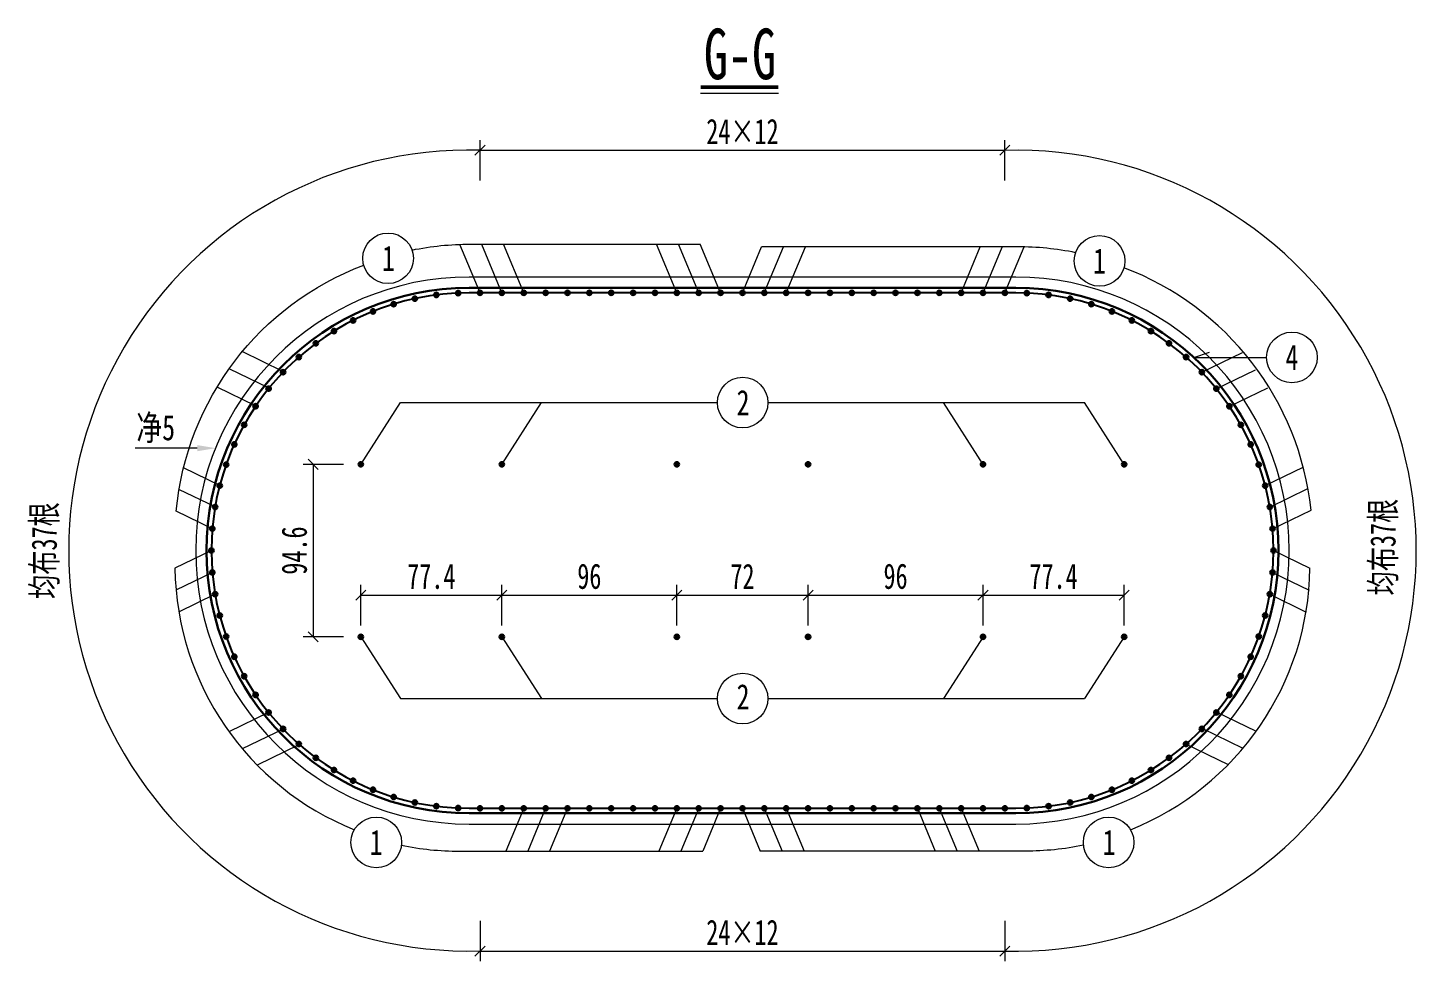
# Model space of a CAD drawing. Header units: millimetres. Extents: x 3400 to 11153, y 4569 to 11779.
# Drawn here: x 4438 to 5199, y 5356 to 5868 of the extents above; entities that cross this region are included whole.
import ezdxf
from ezdxf.enums import TextEntityAlignment as Align

# ---------------------------------------------------------------- set-up
doc = ezdxf.new("R2010")
doc.units = ezdxf.units.MM
doc.layers.get('0').update_dxf_attribs({"lineweight": 15})
doc.layers.get('Defpoints').update_dxf_attribs({"color": 8})
for name, color, linetype, lineweight in [('尺寸及阴影线', 4, 'Continuous', 13), ('尺寸标注', 4, 'Continuous', 13), ('文本', 7, 'Continuous', 15), ('标注线及字体', 2, 'Continuous', 15), ('细实线', 4, 'Continuous', 15), ('细线', 4, 'Continuous', 15), ('钢筋', 1, 'Continuous', 30)]:
    doc.layers.add(name, color=color, linetype=linetype, lineweight=lineweight)
doc.styles.add('111', font='仿宋_GB2312.ttf', dxfattribs={"width": 0.7})
doc.styles.add('FS', font='仿宋_GB2312.ttf', dxfattribs={"width": 0.75})
doc.styles.get("Standard").update_dxf_attribs({"font": '仿宋_GB2312.ttf'})
doc.dimstyles.new('200', dxfattribs={"dimscale": 0, "dimtxt": 2.5, "dimasz": 1, "dimexe": 1, "dimexo": 1, "dimgap": 0.6, "dimtad": 1, "dimdec": 1, "dimdsep": 46, "dimtxsty": '111', "dimblk": 'OBLIQUE', "dimcen": 0, "dimclrd": 4, "dimclre": 4, "dimclrt": 4, "dimadec": 1, "dimazin": 2, "dimtfac": 1, "dimtdec": 1, "dimtix": 1, "dimtmove": 2, "dimatfit": 3, "dimfxl": 4, "dimfxlon": 1, "dimtolj": 1, "dimlwd": -1, "dimlwe": -1, "dimarcsym": 0})

# ---------------------------------------------------------------- blocks, each defined once
blk = doc.blocks.new('_Oblique')
at = {"color": 0, "linetype": 'ByBlock', "lineweight": -2}
blk.add_line((-0.5, -0.5), (0.5, 0.5), dxfattribs=at)
blk = doc.blocks.new('*D58')
at = {"layer": 'Defpoints', "color": 0, "transparency": 16777216}
for p in [(4685.71, 5438.09), (4973.71, 5438.09), (4973.71, 5361.27)]:
    blk.add_point(p, dxfattribs=at)
at = {"layer": '细线', "color": 4, "transparency": 16777216}
for p, q in [((4685.71, 5377.93), (4685.71, 5355.71)), ((4973.71, 5377.93), (4973.71, 5355.71)), ((4685.71, 5361.27), (4973.71, 5361.27))]:
    blk.add_line(p, q, dxfattribs=at)
at = {"layer": '细线', "color": 4, "transparency": 16777216, "xscale": 5.555555555555557, "yscale": 5.555555555555557, "zscale": 5.555555555555557, "rotation": 180}
blk.add_blockref('_Oblique', (4685.71, 5361.27), dxfattribs=at)
at = {"layer": '细线', "color": 4, "transparency": 16777216, "xscale": 5.555555555555557, "yscale": 5.555555555555557, "zscale": 5.555555555555557}
blk.add_blockref('_Oblique', (4973.71, 5361.27), dxfattribs=at)
at = {"layer": '细线', "color": 4, "transparency": 16777216, "insert": (4829.71, 5371.55), "char_height": 13.889, "attachment_point": 5, "style": '111'}
blk.add_mtext('\\A1;24×12', dxfattribs=at)
blk = doc.blocks.new('*D59')
at = {"layer": 'Defpoints', "color": 0, "transparency": 16777216}
for p in [(4973.71, 5800.57), (4685.71, 5723.83), (4973.71, 5723.83)]:
    blk.add_point(p, dxfattribs=at)
at = {"layer": '细线', "color": 4, "transparency": 16777216}
for p, q in [((4685.71, 5783.9), (4685.71, 5806.12)), ((4973.71, 5783.9), (4973.71, 5806.12)), ((4685.71, 5800.57), (4973.71, 5800.57))]:
    blk.add_line(p, q, dxfattribs=at)
at = {"layer": '细线', "color": 4, "transparency": 16777216, "xscale": 5.555555555555555, "yscale": 5.555555555555555, "zscale": 5.555555555555555, "rotation": 180}
blk.add_blockref('_Oblique', (4685.71, 5800.57), dxfattribs=at)
at = {"layer": '细线', "color": 4, "transparency": 16777216, "xscale": 5.555555555555555, "yscale": 5.555555555555555, "zscale": 5.555555555555555}
blk.add_blockref('_Oblique', (4973.71, 5800.57), dxfattribs=at)
at = {"layer": '细线', "color": 4, "transparency": 16777216, "insert": (4829.71, 5810.84), "char_height": 13.889, "attachment_point": 5, "style": '111'}
blk.add_mtext('\\A1;24×12', dxfattribs=at)
blk = doc.blocks.new('DJ 22')
at = {"layer": '钢筋'}
h = blk.add_hatch(color=256, dxfattribs=at)
h.dxf.hatch_style = 1
h.paths.add_polyline_path([(1.26, 0, 1), (-1.25, 0, 1)])
blk.add_circle((0, 0), 1.25, dxfattribs=at)
blk = doc.blocks.new('*D83')
at = {"layer": 'Defpoints', "color": 0, "transparency": 16777216}
for p in [(4697.71, 5556.53), (4620.29, 5403.09), (4697.71, 5403.09)]:
    blk.add_point(p, dxfattribs=at)
at = {"layer": '细线', "color": 4, "transparency": 16777216}
for p, q in [((4620.29, 5539.86), (4620.29, 5562.08)), ((4697.71, 5539.86), (4697.71, 5562.08)), ((4620.29, 5556.53), (4697.71, 5556.53))]:
    blk.add_line(p, q, dxfattribs=at)
at = {"layer": '细线', "color": 4, "transparency": 16777216, "xscale": 5.555555555555559, "yscale": 5.555555555555559, "zscale": 5.555555555555559, "rotation": 180}
blk.add_blockref('_Oblique', (4620.29, 5556.53), dxfattribs=at)
at = {"layer": '细线', "color": 4, "transparency": 16777216, "xscale": 5.555555555555559, "yscale": 5.555555555555559, "zscale": 5.555555555555559}
blk.add_blockref('_Oblique', (4697.71, 5556.53), dxfattribs=at)
at = {"layer": '细线', "color": 4, "transparency": 16777216, "insert": (4659, 5566.8), "char_height": 13.889, "attachment_point": 5, "style": '111'}
blk.add_mtext('\\A1;77.4', dxfattribs=at)
blk = doc.blocks.new('*D84')
at = {"layer": 'Defpoints', "color": 0, "transparency": 16777216}
for p in [(4793.71, 5556.53), (4697.71, 5403.09), (4793.71, 5403.09)]:
    blk.add_point(p, dxfattribs=at)
at = {"layer": '细线', "color": 4, "transparency": 16777216}
for p, q in [((4697.71, 5539.86), (4697.71, 5562.08)), ((4793.71, 5539.86), (4793.71, 5562.08)), ((4697.71, 5556.53), (4793.71, 5556.53))]:
    blk.add_line(p, q, dxfattribs=at)
at = {"layer": '细线', "color": 4, "transparency": 16777216, "xscale": 5.555555555555559, "yscale": 5.555555555555559, "zscale": 5.555555555555559, "rotation": 180}
blk.add_blockref('_Oblique', (4697.71, 5556.53), dxfattribs=at)
at = {"layer": '细线', "color": 4, "transparency": 16777216, "xscale": 5.555555555555559, "yscale": 5.555555555555559, "zscale": 5.555555555555559}
blk.add_blockref('_Oblique', (4793.71, 5556.53), dxfattribs=at)
at = {"layer": '细线', "color": 4, "transparency": 16777216, "insert": (4745.71, 5566.8), "char_height": 13.889, "attachment_point": 5, "style": '111'}
blk.add_mtext('\\A1;96', dxfattribs=at)
blk = doc.blocks.new('*D85')
at = {"layer": 'Defpoints', "color": 0, "transparency": 16777216}
for p in [(4865.71, 5556.53), (4793.71, 5403.09), (4865.71, 5403.09)]:
    blk.add_point(p, dxfattribs=at)
at = {"layer": '细线', "color": 4, "transparency": 16777216}
for p, q in [((4793.71, 5539.86), (4793.71, 5562.08)), ((4865.71, 5539.86), (4865.71, 5562.08)), ((4793.71, 5556.53), (4865.71, 5556.53))]:
    blk.add_line(p, q, dxfattribs=at)
at = {"layer": '细线', "color": 4, "transparency": 16777216, "xscale": 5.555555555555559, "yscale": 5.555555555555559, "zscale": 5.555555555555559, "rotation": 180}
blk.add_blockref('_Oblique', (4793.71, 5556.53), dxfattribs=at)
at = {"layer": '细线', "color": 4, "transparency": 16777216, "xscale": 5.555555555555559, "yscale": 5.555555555555559, "zscale": 5.555555555555559}
blk.add_blockref('_Oblique', (4865.71, 5556.53), dxfattribs=at)
at = {"layer": '细线', "color": 4, "transparency": 16777216, "insert": (4829.71, 5566.8), "char_height": 13.889, "attachment_point": 5, "style": '111'}
blk.add_mtext('\\A1;72', dxfattribs=at)
blk = doc.blocks.new('*D86')
at = {"layer": 'Defpoints', "color": 0, "transparency": 16777216}
for p in [(4961.71, 5556.53), (4865.71, 5403.09), (4961.71, 5403.09)]:
    blk.add_point(p, dxfattribs=at)
at = {"layer": '细线', "color": 4, "transparency": 16777216}
for p, q in [((4865.71, 5539.86), (4865.71, 5562.08)), ((4961.71, 5539.86), (4961.71, 5562.08)), ((4865.71, 5556.53), (4961.71, 5556.53))]:
    blk.add_line(p, q, dxfattribs=at)
at = {"layer": '细线', "color": 4, "transparency": 16777216, "xscale": 5.555555555555559, "yscale": 5.555555555555559, "zscale": 5.555555555555559, "rotation": 180}
blk.add_blockref('_Oblique', (4865.71, 5556.53), dxfattribs=at)
at = {"layer": '细线', "color": 4, "transparency": 16777216, "xscale": 5.555555555555559, "yscale": 5.555555555555559, "zscale": 5.555555555555559}
blk.add_blockref('_Oblique', (4961.71, 5556.53), dxfattribs=at)
at = {"layer": '细线', "color": 4, "transparency": 16777216, "insert": (4913.71, 5566.8), "char_height": 13.889, "attachment_point": 5, "style": '111'}
blk.add_mtext('\\A1;96', dxfattribs=at)
blk = doc.blocks.new('*D87')
at = {"layer": 'Defpoints', "color": 0, "transparency": 16777216}
for p in [(5039.13, 5556.53), (4961.71, 5403.09), (5039.13, 5403.09)]:
    blk.add_point(p, dxfattribs=at)
at = {"layer": '细线', "color": 4, "transparency": 16777216}
for p, q in [((4961.71, 5539.86), (4961.71, 5562.08)), ((5039.13, 5539.86), (5039.13, 5562.08)), ((4961.71, 5556.53), (5039.13, 5556.53))]:
    blk.add_line(p, q, dxfattribs=at)
at = {"layer": '细线', "color": 4, "transparency": 16777216, "xscale": 5.555555555555559, "yscale": 5.555555555555559, "zscale": 5.555555555555559, "rotation": 180}
blk.add_blockref('_Oblique', (4961.71, 5556.53), dxfattribs=at)
at = {"layer": '细线', "color": 4, "transparency": 16777216, "xscale": 5.555555555555559, "yscale": 5.555555555555559, "zscale": 5.555555555555559}
blk.add_blockref('_Oblique', (5039.13, 5556.53), dxfattribs=at)
at = {"layer": '细线', "color": 4, "transparency": 16777216, "insert": (5000.42, 5566.8), "char_height": 13.889, "attachment_point": 5, "style": '111'}
blk.add_mtext('\\A1;77.4', dxfattribs=at)
blk = doc.blocks.new('*D88')
at = {"layer": 'Defpoints', "color": 0, "transparency": 16777216}
for p in [(4899.79, 5628.25), (4594.14, 5533.66), (4899.79, 5533.66)]:
    blk.add_point(p, dxfattribs=at)
at = {"layer": '细线', "color": 4, "transparency": 16777216}
for p, q in [((4610.81, 5628.25), (4588.59, 5628.25)), ((4594.14, 5628.25), (4594.14, 5533.66)), ((4610.81, 5533.66), (4588.59, 5533.66))]:
    blk.add_line(p, q, dxfattribs=at)
at = {"layer": '细线', "color": 4, "transparency": 16777216, "xscale": 5.555555555555559, "yscale": 5.555555555555559, "zscale": 5.555555555555559}
for p, rotation in [((4594.14, 5628.25), 90), ((4594.14, 5533.66), 270)]:
    blk.add_blockref('_Oblique', p, dxfattribs=dict(at, rotation=rotation))
at = {"layer": '细线', "color": 4, "transparency": 16777216, "insert": (4583.86, 5580.96), "char_height": 13.889, "attachment_point": 5, "rotation": 90, "style": '111'}
blk.add_mtext('\\A1;94.6', dxfattribs=at)

msp = doc.modelspace()

# ---------------------------------------------------------------- linework, layer by layer
at = {"color": 4}
msp.add_line((4806.7, 5831.78), (4849.4, 5831.78), dxfattribs=at)
at = {"color": 6, "const_width": 2}
msp.add_lwpolyline([(4806.7, 5835.12), (4849.4, 5835.12)], dxfattribs=at)
at = {"layer": 'Defpoints'}
for p, q in [((4979.71, 5722.33), (4679.71, 5722.33)), ((4679.71, 5439.59), (4979.71, 5439.59))]:
    msp.add_line(p, q, dxfattribs=at)
for centre, start, end in [((4679.71, 5580.96), 90, 270), ((4979.71, 5580.96), 270, 90)]:
    msp.add_arc(centre, 141.37, start, end, dxfattribs=at)
at = {"layer": '尺寸及阴影线'}
msp.add_line((4530.54, 5637.13), (4496.49, 5637.13), dxfattribs=at)
msp.add_solid([(4530.54, 5638.81), (4530.54, 5635.45), (4540.62, 5637.13)], dxfattribs=at)
at = {"layer": '尺寸标注'}
for centre in [(4635.27, 5741.25), (5025.65, 5739.8), (5131.21, 5686.94), (4829.83, 5662.12), (4829.83, 5499.79), (4628.78, 5420.87), (5030.64, 5420.87)]:
    msp.add_circle(centre, 13.89, dxfattribs=at)
at = {"layer": '细实线'}
for p, q in [((4685.71, 5722.33), (4674.63, 5748.91)), ((4697.71, 5722.33), (4686.64, 5748.89)), ((4709.71, 5722.33), (4698.58, 5749.01)), ((4793.71, 5722.33), (4782.58, 5749.01)), ((4805.71, 5722.33), (4794.58, 5749.01)), ((4817.71, 5722.33), (4806.58, 5749.01)), ((4829.71, 5722.33), (4840.23, 5747.56)), ((4841.71, 5722.33), (4852.23, 5747.56)), ((4853.71, 5722.33), (4864.23, 5747.56)), ((4949.71, 5722.33), (4960.23, 5747.56)), ((4961.71, 5722.33), (4972.17, 5747.41)), ((4973.71, 5722.33), (4984.2, 5747.48)), ((4979.71, 5730.96), (4679.71, 5730.96)), ((4979.71, 5730.96), (4679.71, 5730.96)), ((4577.57, 5679.25), (4555.29, 5690.06)), ((5081.77, 5678.78), (5104.05, 5689.59)), ((4569.66, 5670.17), (4548.05, 5680.66)), ((5089.69, 5669.7), (5111.3, 5680.18)), ((4562.51, 5660.42), (4541.46, 5670.64)), ((5096.83, 5659.95), (5117.89, 5670.16)), ((4542.89, 5616.68), (4523.06, 5626.3)), ((5116.52, 5616.58), (5137.41, 5626.72)), ((5119.04, 5604.8), (5140, 5614.97)), ((4540.37, 5604.9), (4520.54, 5614.52)), ((4538.85, 5592.95), (4519.02, 5602.57)), ((5120.56, 5592.85), (5141.71, 5603.11)), ((4538.34, 5580.96), (4518.31, 5571.24)), ((5121.08, 5580.96), (5141.11, 5571.24)), ((4538.85, 5568.92), (4518.82, 5559.2)), ((5120.57, 5568.92), (5140.6, 5559.2)), ((4540.37, 5556.97), (4520.34, 5547.25)), ((5119.05, 5556.97), (5139.08, 5547.25)), ((4569.72, 5492.15), (4547.98, 5481.59)), ((5089.68, 5492.55), (5111.65, 5481.89)), ((4577.64, 5483.06), (4555.3, 5472.23)), ((5081.76, 5483.47), (5104.35, 5472.51)), ((4586.29, 5474.43), (4563.42, 5463.33)), ((5073.11, 5474.83), (5096.26, 5463.6)), ((4709.71, 5439.59), (4699.91, 5416.09)), ((4721.71, 5439.59), (4711.91, 5416.09)), ((4733.71, 5439.59), (4723.91, 5416.09)), ((4793.71, 5439.59), (4783.91, 5416.09)), ((4805.71, 5439.59), (4795.91, 5416.09)), ((4817.71, 5439.59), (4807.91, 5416.09)), ((4829.71, 5439.59), (4839.51, 5416.09)), ((4841.71, 5439.59), (4851.51, 5416.09)), ((4853.71, 5439.59), (4863.51, 5416.09)), ((4925.71, 5439.59), (4935.51, 5416.09)), ((4937.71, 5439.59), (4947.51, 5416.09)), ((4949.71, 5439.59), (4959.51, 5416.09)), ((4679.71, 5430.96), (4979.71, 5430.96))]:
    msp.add_line(p, q, dxfattribs=at)
for points in [[(4648.4, 5745.8, -0.050241), (4680.31, 5749.01), (4806.58, 5749.01)], [(5012.52, 5744.34, 0.050241), (4980.61, 5747.56), (4840.23, 5747.56)], [(4519.02, 5602.57, -0.287171), (4622.02, 5737.55, -0.277651)], [(5141.71, 5603.11, 0.283791), (5038.9, 5736.09)], [(4642.58, 5419.31, 0.050241), (4674.49, 5416.09), (4807.91, 5416.09)], [(5016.84, 5419.31, -0.050241), (4984.93, 5416.09), (4839.51, 5416.09)]]:
    msp.add_lwpolyline(points, format="xyb", dxfattribs=at)
for centre, radius, start, end in [((4679.71, 5580.96), 150, 90, 270), ((4979.71, 5580.96), 150, 270, 90), ((4675.06, 5573.39), 156.76, 180.78658, 248.17653), ((4984.36, 5573.39), 156.76, 291.82347, 359.21342)]:
    msp.add_arc(centre, radius, start, end, dxfattribs=at)
at = {"layer": '细线'}
for p, q in [((5077.31, 5686.94), (5085.91, 5689.83)), ((5077.31, 5686.94), (5117.32, 5686.94)), ((4620.29, 5628.25), (4642.01, 5662.12)), ((4642.01, 5662.12), (4815.94, 5662.12)), ((4697.71, 5628.25), (4719.43, 5662.12)), ((4843.72, 5662.12), (5017.4, 5662.12)), ((4961.71, 5628.25), (4939.98, 5662.12)), ((5039.13, 5628.25), (5017.4, 5662.12)), ((4620.29, 5533.66), (4642.01, 5499.79)), ((4697.71, 5533.66), (4719.43, 5499.79)), ((4961.71, 5533.66), (4939.98, 5499.79)), ((5039.13, 5533.66), (5017.4, 5499.79)), ((4642.01, 5499.79), (4815.94, 5499.79)), ((4843.72, 5499.79), (5017.4, 5499.79))]:
    msp.add_line(p, q, dxfattribs=at)
at = {"layer": '细线', "color": 4}
for centre, start, end in [((4679.71, 5580.96), 88.43499, 271.56501), ((4979.71, 5580.88), 268.43499, 91.56501)]:
    msp.add_arc(centre, 219.69, start, end, dxfattribs=at)
at = {"layer": '钢筋'}
for p, q in [((4979.71, 5725.04), (4679.71, 5725.04)), ((4679.71, 5436.88), (4979.71, 5436.88))]:
    msp.add_line(p, q, dxfattribs=at)
for centre, start, end in [((4679.71, 5580.96), 90, 270), ((4979.71, 5580.96), 270, 90)]:
    msp.add_arc(centre, 144.08, start, end, dxfattribs=at)

# ---------------------------------------------------------------- block references
for p, rotation in [((4661.75, 5721.18), 187.2972972972976), ((4673.71, 5722.2), 182.4324324324327), ((4685.71, 5722.33), 182.4324324324327), ((4697.71, 5722.33), 182.4324324324327), ((4709.71, 5722.33), 182.4324324324327), ((4721.71, 5722.33), 182.4324324324327), ((4733.71, 5722.33), 182.4324324324327), ((4745.71, 5722.33), 182.4324324324327), ((4757.71, 5722.33), 182.4324324324327), ((4769.71, 5722.33), 182.4324324324327), ((4781.71, 5722.33), 182.4324324324327), ((4793.71, 5722.33), 182.4324324324327), ((4805.71, 5722.33), 182.4324324324327), ((4817.71, 5722.33), 182.4324324324327), ((4829.71, 5722.33), 182.4324324324327), ((4841.71, 5722.33), 182.4324324324327), ((4853.71, 5722.33), 182.4324324324327), ((4865.71, 5722.33), 182.4324324324327), ((4877.71, 5722.33), 182.4324324324327), ((4889.71, 5722.33), 182.4324324324327), ((4901.71, 5722.33), 182.4324324324327), ((4913.71, 5722.33), 182.4324324324327), ((4925.71, 5722.33), 182.4324324324327), ((4937.71, 5722.33), 182.4324324324327), ((4949.71, 5722.33), 182.4324324324327), ((4961.71, 5722.33), 182.4324324324327), ((4973.71, 5722.33), 182.4324324324327), ((4627, 5712.13), 201.8918918918922), ((4638.31, 5716.13), 197.0270270270273), ((4649.93, 5719.15), 192.1621621621625), ((4616.06, 5707.19), 206.7567567567571), ((4605.59, 5701.34), 211.6216216216219), ((4595.65, 5694.62), 216.4864864864868), ((4586.31, 5687.08), 221.3513513513517), ((4577.65, 5678.78), 226.2162162162166), ((4569.72, 5669.77), 231.0810810810815), ((4562.58, 5660.12), 235.9459459459464), ((4556.29, 5649.9), 240.8108108108113), ((4550.89, 5639.19), 245.6756756756761), ((4546.42, 5628.05), 250.540540540541), ((4542.9, 5616.58), 255.4054054054059), ((4540.37, 5604.85), 260.2702702702708), ((4538.85, 5592.95), 265.1351351351357), ((4538.34, 5580.96), 270), ((4538.85, 5568.97), 274.8648648648649), ((4540.37, 5557.07), 279.7297297297297), ((4542.9, 5545.34), 284.5945945945946), ((4546.42, 5533.86), 289.4594594594594), ((4550.89, 5522.73), 294.3243243243243), ((4556.29, 5512.01), 299.1891891891892), ((4562.58, 5501.79), 304.054054054054), ((4569.72, 5492.15), 308.9189189189189), ((4577.65, 5483.14), 313.7837837837838), ((4586.31, 5474.83), 318.6486486486486), ((4595.65, 5467.3), 323.5135135135135), ((4605.59, 5460.58), 328.3783783783783), ((4616.06, 5454.72), 333.2432432432432), ((4627, 5449.78), 338.1081081081081), ((4638.31, 5445.78), 342.9729729729729), ((4649.93, 5442.76), 347.8378378378378), ((4661.75, 5440.73), 352.7027027027027), ((4673.71, 5439.71), 357.5675675675676)]:
    msp.add_blockref('DJ 22', p, dxfattribs=dict(rotation=rotation))
at = {"xscale": -1}
for p, rotation in [((4985.71, 5722.2), 177.5675675675672), ((4997.67, 5721.18), 172.7027027027024), ((5009.49, 5719.15), 167.8378378378375), ((5021.11, 5716.13), 162.9729729729726), ((5032.42, 5712.13), 158.1081081081077), ((5043.36, 5707.19), 153.2432432432429), ((5053.83, 5701.34), 148.378378378378), ((5063.77, 5694.62), 143.5135135135131), ((5073.11, 5687.08), 138.6486486486482), ((5081.77, 5678.78), 133.7837837837833), ((5089.7, 5669.77), 128.9189189189185), ((5096.84, 5660.12), 124.0540540540536), ((5103.13, 5649.9), 119.1891891891887), ((5108.53, 5639.19), 114.3243243243238), ((5113, 5628.05), 109.459459459459), ((5116.52, 5616.58), 104.5945945945941), ((5119.05, 5604.85), 99.72972972972924), ((5120.57, 5592.95), 94.86486486486434), ((5121.08, 5580.96), 90), ((5120.57, 5568.97), 85.1351351351351), ((5119.05, 5557.07), 80.27027027027029), ((5116.52, 5545.34), 75.4054054054054), ((5113, 5533.86), 70.54054054054059), ((5108.53, 5522.73), 65.67567567567568), ((5103.13, 5512.01), 60.81081081081087), ((5096.84, 5501.79), 55.94594594594597), ((5089.7, 5492.15), 51.08108108108107), ((5081.77, 5483.14), 46.21621621621617), ((5073.11, 5474.83), 41.35135135135145), ((5053.83, 5460.58), 31.62162162162166), ((5063.77, 5467.3), 36.48648648648656), ((5043.36, 5454.72), 26.75675675675684), ((5021.11, 5445.78), 17.02702702702705), ((5032.42, 5449.78), 21.89189189189195), ((4685.71, 5439.59), 357.5675675675673), ((4697.71, 5439.59), 357.5675675675673), ((4709.71, 5439.59), 357.5675675675673), ((4721.71, 5439.59), 357.5675675675673), ((4733.71, 5439.59), 357.5675675675673), ((4745.71, 5439.59), 357.5675675675673), ((4757.71, 5439.59), 357.5675675675673), ((4769.71, 5439.59), 357.5675675675673), ((4781.71, 5439.59), 357.5675675675673), ((4793.71, 5439.59), 357.5675675675673), ((4805.71, 5439.59), 357.5675675675673), ((4817.71, 5439.59), 357.5675675675673), ((4829.71, 5439.59), 357.5675675675673), ((4841.71, 5439.59), 357.5675675675673), ((4853.71, 5439.59), 357.5675675675673), ((4865.71, 5439.59), 357.5675675675673), ((4877.71, 5439.59), 357.5675675675673), ((4889.71, 5439.59), 357.5675675675673), ((4901.71, 5439.59), 357.5675675675673), ((4913.71, 5439.59), 357.5675675675673), ((4925.71, 5439.59), 357.5675675675673), ((4937.71, 5439.59), 357.5675675675673), ((4949.71, 5439.59), 357.5675675675673), ((4961.71, 5439.59), 357.5675675675673), ((4973.71, 5439.59), 357.5675675675673), ((4985.71, 5439.71), 2.432432432432527), ((4997.67, 5440.73), 7.297297297297342), ((5009.49, 5442.76), 12.16216216216216)]:
    msp.add_blockref('DJ 22', p, dxfattribs=dict(at, rotation=rotation))
at = {"layer": '钢筋', "xscale": -1}
for p, rotation in [((4620.29, 5628.25), 355.1351351351351), ((4697.71, 5628.25), 355.1351351351351), ((4961.71, 5628.25), 355.1351351351351), ((5039.13, 5628.25), 355.1351351351351), ((4793.71, 5533.66), 175.1351351351351), ((4865.71, 5533.66), 175.1351351351351)]:
    msp.add_blockref('DJ 22', p, dxfattribs=dict(at, rotation=rotation))
at = {"layer": '钢筋'}
for p, rotation in [((4793.71, 5628.25), 4.864864864864908), ((4865.71, 5628.25), 4.864864864864908), ((4620.29, 5533.66), 184.8648648648648), ((4697.71, 5533.66), 184.8648648648648), ((4961.71, 5533.66), 184.8648648648648), ((5039.13, 5533.66), 184.8648648648648)]:
    msp.add_blockref('DJ 22', p, dxfattribs=dict(at, rotation=rotation))

# ---------------------------------------------------------------- texts
at = {"layer": '尺寸及阴影线', "width": 0.75}
msp.add_text('净5', height=13.889, dxfattribs=at).set_placement((4497.11, 5641.45))
at = {"layer": '文本', "color": 4, "style": 'FS', "width": 0.75}
for s, p in [('1', (4635.5, 5741.25)), ('1', (5025.65, 5739.8)), ('4', (5131.21, 5686.94)), ('2', (4830.05, 5662.12)), ('2', (4830.05, 5500.77)), ('1', (4628.78, 5420.87)), ('1', (5030.86, 5420.87))]:
    msp.add_text(s, height=13.89, dxfattribs=at).set_placement(p, align=Align.MIDDLE_CENTER)
at = {"layer": '标注线及字体', "color": 0, "style": '111', "width": 0.7}
msp.add_text('G-G', height=27.778, dxfattribs=at).set_placement((4828.37, 5853.37), align=Align.MIDDLE)
at = {"layer": '细线', "color": 4, "char_height": 13.889, "attachment_point": 5, "rotation": 90, "style": '111'}
for insert in [(5181.88, 5582.86), (4447.34, 5580.96)]:
    msp.add_mtext('\\A1;均布37根', dxfattribs=dict(at, insert=insert))

# ---------------------------------------------------------------- dimensions: what is measured, and where the dimension line sits
at = {"layer": '细线'}
for base, p1, p2, picture, middle in [((4973.71, 5800.57), (4685.71, 5723.83), (4973.71, 5723.83), '*D59', (4829.71, 5810.84)), ((4973.71, 5361.27), (4685.71, 5438.09), (4973.71, 5438.09), '*D58', (4829.71, 5371.55))]:
    dim = msp.add_linear_dim(base=base, p1=p1, p2=p2, text='24×12', dimstyle='200', override={"dimscale": 5.555556, "dimfxl": 3, "dimarcsym": 2}, dxfattribs=at)
    dim.commit()
    dim.dimension.update_dxf_attribs({"geometry": picture, "text_midpoint": middle})
dim = msp.add_linear_dim(base=(4594.14, 5533.66), p1=(4899.79, 5628.25), p2=(4899.79, 5533.66), angle=90, dimstyle='200', override={"dimscale": 5.555556, "dimfxl": 3, "dimarcsym": 2}, dxfattribs=at)
dim.commit()
dim.dimension.update_dxf_attribs({"geometry": '*D88', "text_midpoint": (4583.86, 5580.96)})
for base, p1, p2, picture, middle in [((4697.71, 5556.53), (4620.29, 5403.09), (4697.71, 5403.09), '*D83', (4659, 5566.8)), ((4793.71, 5556.53), (4697.71, 5403.09), (4793.71, 5403.09), '*D84', (4745.71, 5566.8)), ((4865.71, 5556.53), (4793.71, 5403.09), (4865.71, 5403.09), '*D85', (4829.71, 5566.8)), ((4961.71, 5556.53), (4865.71, 5403.09), (4961.71, 5403.09), '*D86', (4913.71, 5566.8)), ((5039.13, 5556.53), (4961.71, 5403.09), (5039.13, 5403.09), '*D87', (5000.42, 5566.8))]:
    dim = msp.add_linear_dim(base=base, p1=p1, p2=p2, dimstyle='200', override={"dimscale": 5.555556, "dimfxl": 3, "dimarcsym": 2}, dxfattribs=at)
    dim.commit()
    dim.dimension.update_dxf_attribs({"geometry": picture, "text_midpoint": middle})

doc.saveas('drawing.dxf')
